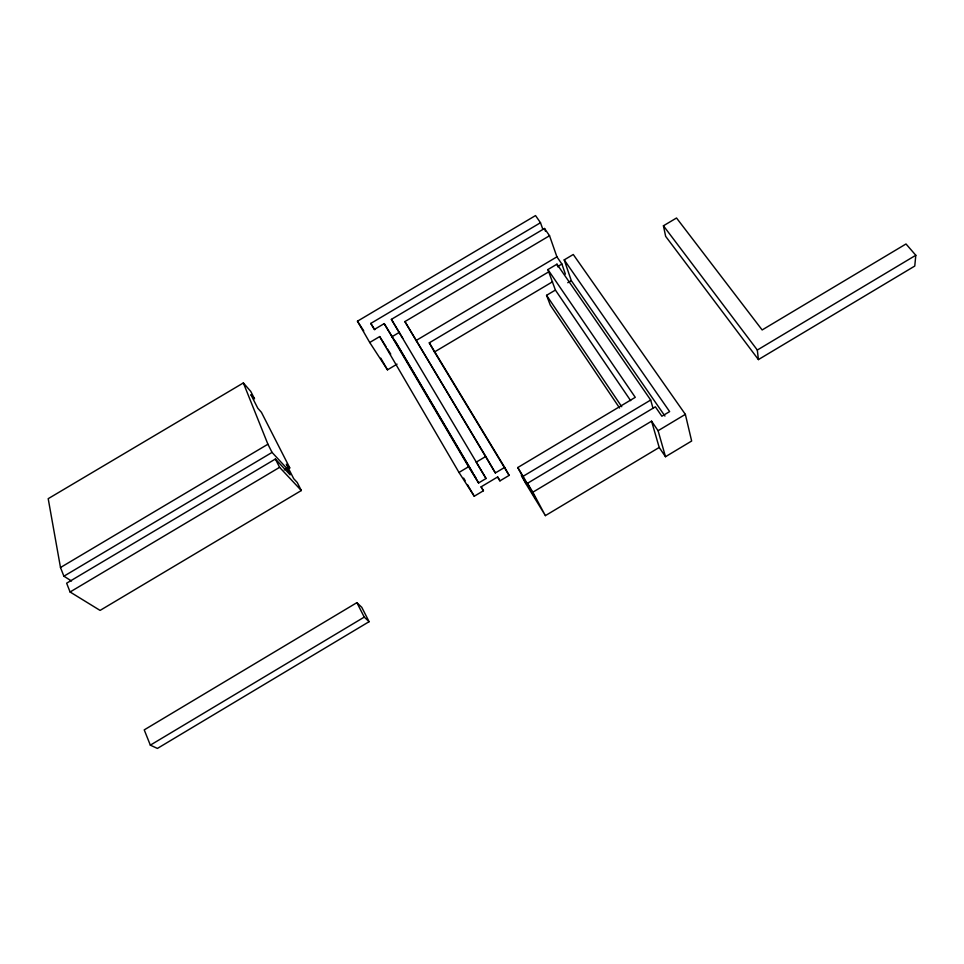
<?xml version="1.0" encoding="UTF-8"?>
<svg xmlns="http://www.w3.org/2000/svg" width="964" height="964" viewBox="0 0 964 964"><rect width="100%" height="100%" fill="white"/><g stroke="black" fill="none" stroke-linecap="round" stroke-linejoin="round"><path stroke-width="1.45" d="M915.8 255.267L914.764 266.052L758.415 359.584L665.642 236.337L663.437 225.781L676.523 217.997L762.15 329.953L906.003 243.976L915.8 255.267L757.318 350.04L758.415 359.584M685.356 414.363L691.646 441.018L665.497 456.719L658.087 430.715L685.356 414.363L573.267 254.496L564.217 259.882L571.291 280.62L664.943 416.074M545.371 515.632L659.207 447.465L651.568 421.184L532.839 492.206L545.371 515.632L525.645 483.313L521.379 475.385L526.561 483.892L517.776 467.54L635.264 397.337L547.901 269.571L556.963 264.184L650.688 400.036L653.062 408.447M369.104 621.684L157.409 748.426L150.336 745.148L144.226 729.881L356.885 602.657L361.789 607.344L369.104 621.684L364.247 617.105L356.885 602.657M542.865 229.384L540.491 222.72L535.526 215.575L357.463 321.193L369.718 342.485L379.671 336.581L458.985 472.456L468.552 466.733L478.614 482.964L486.049 478.506L391.384 319.361L544.503 228.48L549.54 235.722L556.915 256.846L561.892 264.028L565.386 274.137M549.54 235.722L404.904 321.59L485.784 456.454L476.216 462.166L486.049 478.506M404.904 321.59L495.363 472.95L504.666 467.395L429.293 342.835L549.01 271.679M458.985 472.456L474.252 496.231L483.434 490.748L481.036 486.88L497.677 476.939L499.954 480.867L509.137 475.385L504.666 467.395M564.217 259.882L669.631 411.592L661.87 416.231L655.375 406.82L527.416 483.338L536.008 499.352L523.115 476.288L650.688 400.036M150.336 745.148L364.247 617.105M415.99 340.581L556.915 256.846M558.023 266.329L561.892 264.028M369.718 342.485L387.492 369.827L397.06 364.139M60.491 567.519L267.908 444.223L243.362 382.937L48.2 498.677L60.491 567.519L63.889 576.207L71.505 580.991M509.137 475.385L434.475 351.968L552.553 281.765M63.889 576.207L272.053 452.417L286.838 468.384L290.14 474.854L275.391 459.021L66.636 583.196L70.083 591.992L100.075 610.405L301.334 490.531L297.225 482.458L293.707 478.686L286.344 464.238L289.887 468.082L261.425 412.327L257.798 408.23L250.881 394.65L254.532 398.819L250.736 391.384L243.362 382.937M619.575 408.013L550.287 305.118L546.564 295.321L555.397 290.068L547.901 269.571M567.76 282.717L571.291 280.62M70.083 591.992L279.596 467.335L301.334 490.531M284.26 469.914L286.838 468.384M395.794 342.497L384.202 323.627L374.321 329.483L370.791 323.422L540.491 222.72M391.733 336.882L399.482 332.279M663.437 225.781L757.318 350.04M651.568 421.184L658.087 430.715M555.397 290.068L630.673 400.663M659.207 447.465L665.497 456.719M546.564 295.321L621.732 406.712M357.463 321.193L363.753 330.893M379.671 336.581L385.998 346.594M387.576 349.101L390.733 354.113M370.791 323.422L374.755 329.7M395.794 342.28L397.891 345.678M517.776 467.54L523.115 476.288M527.416 483.338L532.839 492.206M391.384 319.361L402.783 338.34M497.641 477.011L499.954 480.867M398.65 346.98L472.734 472.613M474.264 475.204L475.794 477.795M481.144 486.856L483.434 490.748M395.107 341.148L478.614 482.964M384.202 323.627L468.552 466.733M463.648 478.096L465.166 480.687M467.432 484.579L474.252 496.231M485.784 456.454L495.363 472.95M380.768 358.15L387.492 369.827M429.293 342.835L434.475 351.968M267.908 444.223L272.053 452.417M275.391 459.021L279.596 467.335M556.963 264.184L557.927 266.944M544.503 228.48L545.504 231.312"/></g></svg>
